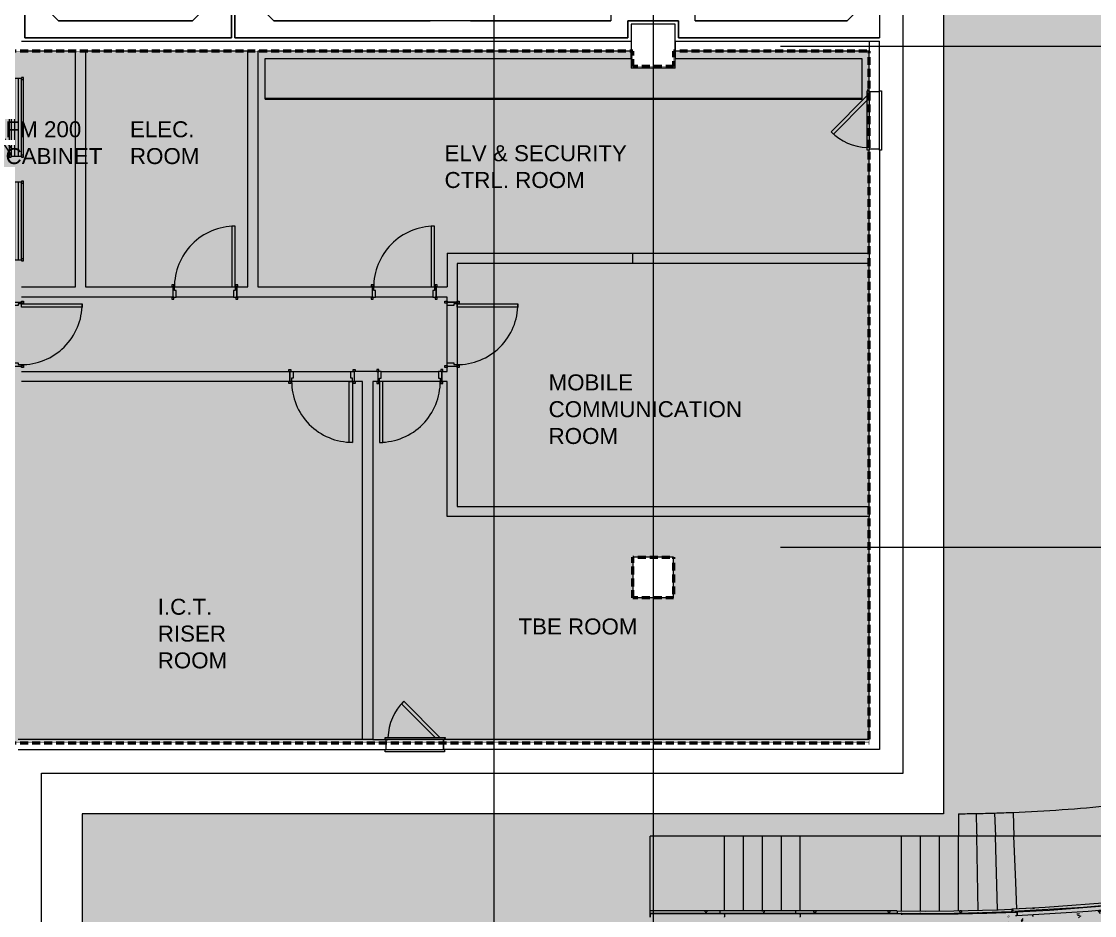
# Model space of a CAD drawing. Header units: millimetres. Extents: x 15878 to 679837, y -72324 to 391440.
# Drawn here: x 193183 to 209066, y 3151 to 16389 of the extents above; entities that cross this region are included whole.
import ezdxf

# ---------------------------------------------------------------- set-up
doc = ezdxf.new("R2010")
doc.units = ezdxf.units.MM
doc.linetypes.add('Demolished', pattern=[4.8, 3.2, -1.6])
doc.linetypes.add('Grid Line__1_200_', pattern=[10.5, 6, -1.5, 1.5, -1.5])
for name, color, linetype, lineweight in [('A-DETL', 90, 'Continuous', 5), ('A-DETL-GENF', 92, 'Continuous', 5), ('A-DOOR', 31, 'Continuous', 5), ('A-DOOR-FRAM', 31, 'Continuous', 5), ('A-FLOR', 192, 'Continuous', 5), ('A-FLOR-HRAL', 11, 'Continuous', 5), ('A-FLOR-PATT', 8, 'Continuous', 5), ('A-GENM', 13, 'Continuous', 5), ('A-WALL', 113, 'Continuous', 5), ('G-ANNO-TEXT', 231, 'Continuous', 5), ('S-COLS', 52, 'Continuous', 5), ('S-GRID', 1, 'Continuous', 5)]:
    doc.layers.add(name, color=color, linetype=linetype, lineweight=lineweight)
doc.styles.add('Swis721 BT_2', font='swiss.ttf', dxfattribs={"height": 236.51772})

# ---------------------------------------------------------------- blocks, each defined once
blk = doc.blocks.new('DLN-Double Door-AP - _AP09_ 1100 x 2100 _WH_-14591878-G_F')
at = {"layer": 'A-DOOR', "color": 21}
for p, q in [((575, 75), (-575, 75)), ((-575, 75), (-575, 25)), ((-575, 25), (-575, -25)), ((-575, 25), (575, 25)), ((575, 25), (575, 75)), ((575, -25), (575, 25)), ((-575, -25), (-575, -75)), ((-575, -25), (575, -25)), ((-575, -75), (575, -75)), ((-550, -75), (-99, -390)), ((-71, -350), (-463, -75)), ((71, -350), (463, -75)), ((550, -75), (99, -390)), ((575, -75), (575, -25)), ((-99, -390), (-71, -350)), ((99, -390), (71, -350))]:
    blk.add_line(p, q, dxfattribs=at)
for centre, start, end in [((-550, -75), 325, 359.9926), ((550, -75), 180.0074, 215)]:
    blk.add_arc(centre, 550, start, end, dxfattribs=at)
at = {"layer": 'A-DOOR-FRAM', "color": 21}
for p, q in [((-560, 105), (-590, 105)), ((-590, 105), (-590, 75)), ((-590, 75), (-575, 75)), ((-560, 75), (-560, 105)), ((560, 105), (-560, 105)), ((560, 105), (560, 75)), ((590, 105), (560, 105)), ((575, 75), (590, 75)), ((590, 75), (590, 105)), ((-575, -75), (-590, -75)), ((-590, -75), (-590, -105)), ((-590, -105), (-560, -105)), ((-560, -105), (-560, -75)), ((-560, -105), (560, -105)), ((560, -75), (560, -105)), ((560, -105), (590, -105)), ((590, -75), (575, -75)), ((590, -105), (590, -75))]:
    blk.add_line(p, q, dxfattribs=at)
blk = doc.blocks.new('DLN-Single Door__X01_ - _M05a_ 900 x 2450 _WH_-16935530-G_F')
at = {"layer": 'A-DOOR', "color": 21}
for p, q in [((-450, 975), (-400, 975)), ((-450, 75), (-450, 975)), ((-400, 975), (-400, 75)), ((-490, 105), (-460, 105)), ((-490, 75), (-490, 105)), ((-475, 75), (-490, 75)), ((-460, 75), (-475, 75)), ((-460, 105), (-460, 75)), ((-400, 75), (-450, 75)), ((460, 75), (460, 105)), ((460, 105), (490, 105)), ((475, 75), (460, 75)), ((490, 75), (475, 75)), ((490, 105), (490, 75)), ((-490, -75), (-475, -75)), ((-490, -105), (-490, -75)), ((-460, -105), (-490, -105)), ((-475, -75), (-460, -75)), ((-460, -75), (-460, -105)), ((460, -105), (460, -75)), ((460, -75), (475, -75)), ((490, -105), (460, -105)), ((475, -75), (490, -75)), ((490, -75), (490, -105))]:
    blk.add_line(p, q, dxfattribs=at)
blk.add_arc((-450, 75), 900, 359.5, 90, dxfattribs=at)
at = {"layer": 'A-DOOR-FRAM', "color": 21}
for p, q in [((-475, 75), (-450, 75)), ((-475, -75), (-475, 75)), ((-450, 75), (-450, 25)), ((-450, 25), (-425, 25)), ((-425, 25), (-425, -75)), ((425, 25), (450, 25)), ((425, -75), (425, 25)), ((450, 75), (475, 75)), ((450, 25), (450, 75)), ((475, 75), (475, -75)), ((-425, -75), (-475, -75)), ((475, -75), (425, -75))]:
    blk.add_line(p, q, dxfattribs=at)
blk = doc.blocks.new('DLN-Single Door__X01_ - _M02_ 900 x 2450 _WH_-V406-G_F')
at = {"layer": 'A-DOOR', "color": 21}
for p, q in [((-460, 105), (-490, 105)), ((-490, 105), (-490, 75)), ((-490, 75), (-475, 75)), ((-475, 75), (-460, 75)), ((-460, 75), (-460, 105)), ((490, 105), (460, 105)), ((460, 105), (460, 75)), ((460, 75), (475, 75)), ((475, 75), (490, 75)), ((490, 75), (490, 105)), ((-475, -75), (-490, -75)), ((-490, -75), (-490, -105)), ((-490, -105), (-460, -105)), ((-460, -75), (-475, -75)), ((-460, -105), (-460, -75)), ((-400, -75), (-450, -75)), ((-450, -75), (-450, -975)), ((-400, -975), (-400, -75)), ((475, -75), (460, -75)), ((460, -75), (460, -105)), ((460, -105), (490, -105)), ((490, -75), (475, -75)), ((490, -105), (490, -75)), ((-450, -975), (-400, -975))]:
    blk.add_line(p, q, dxfattribs=at)
blk.add_arc((-450, -75), 900, 270, 0.5, dxfattribs=at)
at = {"layer": 'A-DOOR-FRAM', "color": 21}
for p, q in [((-425, 75), (-475, 75)), ((-475, 75), (-475, -75)), ((-425, -25), (-425, 75)), ((425, 75), (425, -25)), ((475, 75), (425, 75)), ((475, -75), (475, 75)), ((-475, -75), (-450, -75)), ((-450, -75), (-450, -25)), ((-450, -25), (-425, -25)), ((425, -25), (450, -25)), ((450, -25), (450, -75)), ((450, -75), (475, -75))]:
    blk.add_line(p, q, dxfattribs=at)
blk = doc.blocks.new('Walls 1 - Walls 1-3032194-G_F')
at = {"layer": 'A-WALL', "color": 253}
for p, q in [((82149, 16147), (82149, 21457)), ((83158, 21457), (82149, 21457)), ((82149, 21457), (82149, 16147)), ((83570, 21457), (83223, 21457)), ((91689, 21457), (83635, 21457)), ((91539, 21457), (91689, 21457)), ((91689, 21457), (91689, 16147)), ((91689, 21457), (91689, 16147)), ((82474, 20897), (82724, 21207)), ((91214, 21207), (82724, 21207)), ((91214, 21207), (91464, 20897)), ((82474, 20897), (82474, 16647)), ((82474, 20897), (82474, 16647)), ((82474, 16647), (82474, 20897)), ((82474, 16647), (82474, 20897)), ((91464, 20897), (91464, 16647)), ((82724, 16397), (82474, 16647)), ((88964, 16649), (87714, 16649)), ((87714, 16649), (87714, 16397)), ((88964, 16397), (88964, 16649)), ((91464, 16647), (91214, 16397)), ((82724, 16397), (85039, 16397)), ((82724, 16397), (85039, 16397)), ((87714, 16397), (82724, 16397)), ((87714, 16397), (82724, 16397)), ((85639, 16397), (87714, 16397)), ((85639, 16397), (87714, 16397)), ((88714, 16399), (87964, 16399)), ((87964, 16399), (87964, 16147)), ((87964, 16147), (87964, 16399)), ((87964, 16399), (88714, 16399)), ((88714, 16147), (88714, 16399)), ((88714, 16399), (88714, 16147)), ((88964, 16397), (91214, 16397)), ((88964, 16397), (91214, 16397)), ((91214, 16397), (88964, 16397)), ((91214, 16397), (88964, 16397)), ((87964, 16147), (82149, 16147)), ((82149, 16147), (87964, 16147)), ((91689, 16147), (88714, 16147)), ((88714, 16147), (91689, 16147))]:
    blk.add_line(p, q, dxfattribs=at)
blk = doc.blocks.new('Walls 2 - Walls 2-3045088-G_F')
at = {"layer": 'A-WALL', "color": 253}
for p, q in [((79039, 16147), (79039, 21457)), ((79039, 21457), (79039, 16147)), ((79039, 21457), (82099, 21457)), ((79589, 21457), (79739, 21457)), ((82099, 21457), (82099, 16147)), ((82099, 16147), (82099, 21457)), ((79289, 20897), (79539, 21207)), ((81524, 21207), (79539, 21207)), ((81524, 21207), (81774, 20897)), ((79289, 16647), (79289, 20897)), ((81774, 20897), (81774, 16647)), ((79539, 16397), (79289, 16647)), ((81774, 16647), (81524, 16397)), ((79539, 16397), (81524, 16397)), ((79539, 16397), (81524, 16397)), ((81524, 16397), (79539, 16397)), ((81524, 16397), (79539, 16397)), ((82099, 16147), (79039, 16147)), ((79039, 16147), (82099, 16147))]:
    blk.add_line(p, q, dxfattribs=at)
blk = doc.blocks.new('DLN-Single Door__X01_ - _M02a_ 900 x 2450 _WH_-V407-G_F')
at = {"layer": 'A-DOOR', "color": 21}
for p, q in [((-450, 975), (-400, 975)), ((-450, 75), (-450, 975)), ((-400, 975), (-400, 75)), ((-490, 105), (-460, 105)), ((-490, 75), (-490, 105)), ((-475, 75), (-490, 75)), ((-460, 75), (-475, 75)), ((-460, 105), (-460, 75)), ((-400, 75), (-450, 75)), ((460, 75), (460, 105)), ((460, 105), (490, 105)), ((475, 75), (460, 75)), ((490, 75), (475, 75)), ((490, 105), (490, 75)), ((-490, -75), (-475, -75)), ((-490, -105), (-490, -75)), ((-460, -105), (-490, -105)), ((-475, -75), (-460, -75)), ((-460, -75), (-460, -105)), ((460, -105), (460, -75)), ((460, -75), (475, -75)), ((490, -105), (460, -105)), ((475, -75), (490, -75)), ((490, -75), (490, -105))]:
    blk.add_line(p, q, dxfattribs=at)
blk.add_arc((-450, 75), 900, 359.5, 90, dxfattribs=at)
at = {"layer": 'A-DOOR-FRAM', "color": 21}
for p, q in [((-475, 75), (-450, 75)), ((-475, -75), (-475, 75)), ((-450, 75), (-450, 25)), ((-450, 25), (-425, 25)), ((-425, 25), (-425, -75)), ((425, 25), (450, 25)), ((425, -75), (425, 25)), ((450, 75), (475, 75)), ((450, 25), (450, 75)), ((475, 75), (475, -75)), ((-425, -75), (-475, -75)), ((475, -75), (425, -75))]:
    blk.add_line(p, q, dxfattribs=at)
blk = doc.blocks.new('DLN-Access Panel__AP01_ - _AP10_ 800 x 800 _WH_-V584-G_F')
at = {"layer": 'A-DOOR', "color": 253}
for p, q in [((-440, 105), (440, 105)), ((-440, 75), (-440, 105)), ((440, 75), (-440, 75)), ((440, 105), (440, 75))]:
    blk.add_line(p, q, dxfattribs=at)
at = {"layer": 'A-DOOR', "color": 21}
for p, q in [((-440, -95), (-453, -95)), ((-453, -95), (-453, -100)), ((-453, -100), (-440, -100)), ((-440, -75), (440, -75)), ((-440, -105), (-440, -75)), ((440, -105), (-440, -105)), ((-370, -105), (166, -641)), ((201, -605), (-299, -105)), ((440, -75), (440, -105)), ((166, -641), (201, -605))]:
    blk.add_line(p, q, dxfattribs=at)
blk.add_arc((-400, -75), 800, 315, 357.8232, dxfattribs=at)
at = {"layer": 'A-DOOR-FRAM', "color": 253}
for p, q in [((-425, 75), (-425, -25)), ((425, 75), (425, -25))]:
    blk.add_line(p, q, dxfattribs=at)
at = {"layer": 'A-DOOR-FRAM', "color": 21}
for p, q in [((-425, -25), (-425, -75)), ((425, -25), (425, -75))]:
    blk.add_line(p, q, dxfattribs=at)
blk = doc.blocks.new('DLN-Access Panel__AP01_ - _AP10_ 800 x 800 _WH_-V647-G_F')
at = {"layer": 'A-DOOR', "color": 253}
for p, q in [((-440, 105), (440, 105)), ((-440, 75), (-440, 105)), ((440, 75), (-440, 75)), ((440, 105), (440, 75))]:
    blk.add_line(p, q, dxfattribs=at)
at = {"layer": 'A-DOOR', "color": 21}
for p, q in [((-440, -95), (-453, -95)), ((-453, -95), (-453, -100)), ((-453, -100), (-440, -100)), ((-440, -75), (440, -75)), ((-440, -105), (-440, -75)), ((440, -105), (-440, -105)), ((-370, -105), (166, -641)), ((201, -605), (-299, -105)), ((440, -75), (440, -105)), ((166, -641), (201, -605))]:
    blk.add_line(p, q, dxfattribs=at)
blk.add_arc((-400, -75), 800, 315, 357.8232, dxfattribs=at)
at = {"layer": 'A-DOOR-FRAM', "color": 253}
for p, q in [((-425, 75), (-425, -75)), ((425, 75), (425, -75))]:
    blk.add_line(p, q, dxfattribs=at)
blk = doc.blocks.new('Railings 6 - Railings 6-15750741-G_F')
at = {"layer": 'A-FLOR-HRAL'}
for p, q in [((89324, 3220), (88295, 3220)), ((88295, 3188), (89324, 3188)), ((89390, 3179), (88295, 3179)), ((89108, 3205), (89108, 3221)), ((89133, 3221), (89108, 3221)), ((89108, 3201), (89133, 3201)), ((89108, 3179), (89108, 3189)), ((89133, 3221), (89133, 3205)), ((89133, 3189), (89133, 3179)), ((89975, 3220), (89324, 3220)), ((89324, 3188), (90444, 3188)), ((90510, 3179), (89390, 3179)), ((89960, 3210), (89960, 3221)), ((89985, 3221), (89960, 3221)), ((89960, 3177), (89960, 3189)), ((89967, 3201), (89985, 3201)), ((89985, 3221), (89985, 3201)), ((90444, 3220), (89985, 3220)), ((89985, 3189), (89985, 3177)), ((91949, 3220), (90444, 3220)), ((90444, 3188), (91949, 3188)), ((92011, 3179), (90510, 3179)), ((90721, 3201), (90721, 3221)), ((90746, 3221), (90721, 3221)), ((90721, 3201), (90746, 3201)), ((90721, 3179), (90721, 3189)), ((90746, 3221), (90746, 3201)), ((90746, 3189), (90746, 3179)), ((91821, 3201), (91821, 3221)), ((91846, 3221), (91821, 3221)), ((91821, 3201), (91846, 3201)), ((91821, 3179), (91821, 3189)), ((91846, 3221), (91846, 3201)), ((91846, 3189), (91846, 3179)), ((91949, 3220), (92370, 3216)), ((91950, 3188), (91949, 3188)), ((92010, 3179), (92012, 3179)), ((92878, 3200), (92878, 3220)), ((92903, 3220), (92878, 3220)), ((92878, 3200), (92903, 3200)), ((92879, 3177), (92878, 3190)), ((92903, 3220), (92903, 3200)), ((92903, 3190), (92904, 3174)), ((93449, 3238), (93637, 3245)), ((93639, 3245), (93657, 3246)), ((93859, 3255), (93657, 3246)), ((93983, 3257), (93958, 3256)), ((93959, 3226), (93959, 3229)), ((93960, 3212), (93959, 3226)), ((93984, 3230), (93984, 3227)), ((93984, 3227), (93985, 3214)), ((93705, 3151), (93723, 3152))]:
    blk.add_line(p, q, dxfattribs=at)
at = {"layer": 'A-FLOR-HRAL', "flags": 128}
for points in [[(95194, 3350), (94143, 3269), (93863, 3256)], [(91949, 3220), (91950, 3220), (91951, 3218), (91952, 3216), (91953, 3213), (91954, 3210), (91954, 3206), (91954, 3202), (91953, 3198), (91953, 3194), (91952, 3191), (91951, 3189), (91950, 3188)], [(91949, 3188), (92371, 3184), (92794, 3188), (93216, 3197), (93638, 3213), (93658, 3214)], [(92011, 3179), (92433, 3175), (92855, 3177), (93277, 3186), (93699, 3201), (93720, 3202)], [(92371, 3216), (92793, 3220), (93215, 3229), (93447, 3238)], [(93661, 3214), (94712, 3276), (95197, 3318)], [(95259, 3310), (94206, 3226), (93720, 3202)], [(93723, 3152), (94779, 3217), (95264, 3260)], [(92015, 3174), (92017, 3169), (92017, 3164)]]:
    blk.add_lwpolyline(points, dxfattribs=at)
at = {"layer": 'A-FLOR-HRAL'}
for centre, major_axis, start_param, end_param in [((88295, 3204), (0, 16), 3.927025, 7.068618), ((88295, 3204), (0, 16), 3.926776, 3.927126), ((88295, 3154), (0, 25), 3.927885, 10.210178), ((88295, 3154), (0, 25), 0.785372, 3.928207)]:
    blk.add_ellipse(centre, major_axis=major_axis, ratio=0.000001, start_param=start_param, end_param=end_param, dxfattribs=at)
for points, knots in [([(89323, 3220), (89323, 3220), (89324, 3220), (89326, 3219), (89327, 3216), (89328, 3213), (89328, 3210), (89329, 3204), (89328, 3199), (89328, 3194), (89327, 3191), (89326, 3189), (89325, 3188), (89324, 3188)], [0, 0, 0, 0, 0.083333, 0.166667, 0.25, 0.333333, 0.416667, 0.5, 0.666667, 0.75, 0.833333, 0.916667, 1, 1, 1, 1]), ([(89389, 3179), (89390, 3179), (89391, 3179), (89393, 3178), (89395, 3174), (89396, 3170), (89397, 3164), (89398, 3155), (89398, 3146), (89396, 3139), (89395, 3134), (89393, 3131), (89392, 3130), (89391, 3129)], [0, 0, 0, 0, 0.083333, 0.166667, 0.25, 0.333333, 0.416667, 0.5, 0.666667, 0.75, 0.833333, 0.916667, 1, 1, 1, 1]), ([(90443, 3220), (90444, 3220), (90444, 3220), (90446, 3219), (90447, 3216), (90448, 3213), (90448, 3210), (90449, 3204), (90448, 3199), (90448, 3194), (90447, 3191), (90446, 3189), (90445, 3188), (90444, 3188)], [0, 0, 0, 0, 0.083333, 0.166667, 0.25, 0.333333, 0.416667, 0.5, 0.666667, 0.75, 0.833333, 0.916667, 1, 1, 1, 1]), ([(90509, 3179), (90510, 3179), (90511, 3179), (90513, 3178), (90515, 3174), (90516, 3170), (90517, 3164), (90518, 3155), (90518, 3146), (90516, 3139), (90515, 3134), (90513, 3131), (90512, 3130), (90511, 3129)], [0, 0, 0, 0, 0.083333, 0.166667, 0.25, 0.333333, 0.416667, 0.5, 0.666667, 0.75, 0.833333, 0.916667, 1, 1, 1, 1]), ([(93655, 3220), (93654, 3220), (93654, 3221), (93654, 3223), (93654, 3225), (93653, 3228), (93653, 3230), (93653, 3231)], [-0.6666667, -0.6666667, -0.6666667, -0.6666667, -0.6527778, -0.5833333, -0.5486111, -0.5138889, -0.4444444, -0.4444444, -0.4444444, -0.4444444]), ([(93653, 3231), (93653, 3231), (93653, 3230), (93653, 3228), (93654, 3225), (93654, 3222), (93654, 3221), (93655, 3220)], [-0.5555556, -0.5555556, -0.5555556, -0.5555556, -0.5486111, -0.5138889, -0.4444444, -0.3888889, -0.3333333, -0.3333333, -0.3333333, -0.3333333]), ([(93659, 3214), (93658, 3214), (93657, 3214), (93656, 3215), (93656, 3216), (93656, 3216)], [-1, -1, -1, -1, -0.8611111, -0.7916667, -0.7777778, -0.7777778, -0.7777778, -0.7777778]), ([(93657, 3246), (93657, 3246), (93658, 3246), (93659, 3244), (93660, 3243), (93660, 3241), (93661, 3240), (93661, 3238), (93662, 3236), (93662, 3234), (93662, 3232), (93662, 3229), (93662, 3226), (93662, 3223), (93662, 3221), (93661, 3218), (93660, 3215), (93659, 3214), (93659, 3214)], [-1, -1, -1, -1, -0.861111, -0.791667, -0.756944, -0.722222, -0.6875, -0.652778, -0.583333, -0.548611, -0.513889, -0.444444, -0.388889, -0.333333, -0.277778, -0.222222, -0.111111, 0, 0, 0, 0]), ([(93659, 3214), (93660, 3214), (93660, 3215), (93661, 3218), (93662, 3219), (93662, 3221), (93662, 3222), (93662, 3224), (93662, 3226), (93662, 3227), (93662, 3229), (93662, 3231), (93662, 3234), (93662, 3237), (93661, 3239), (93660, 3241), (93660, 3243), (93660, 3243)], [-1, -1, -1, -1, -0.8611111, -0.7916667, -0.7569444, -0.7222222, -0.6875, -0.6527778, -0.6180556, -0.5833333, -0.5486111, -0.5138889, -0.4444444, -0.3888889, -0.3333333, -0.2777778, -0.2222222, -0.2222222, -0.2222222, -0.2222222]), ([(93720, 3202), (93721, 3202), (93722, 3202), (93724, 3199), (93725, 3197), (93726, 3195), (93726, 3193), (93727, 3191), (93728, 3187), (93728, 3184), (93728, 3181), (93729, 3178), (93729, 3176), (93729, 3173), (93729, 3171), (93729, 3169), (93728, 3167), (93728, 3165), (93728, 3163), (93728, 3161), (93727, 3159), (93726, 3157), (93726, 3155), (93724, 3153), (93724, 3152), (93723, 3152)], [-1, -1, -1, -1, -0.861111, -0.791667, -0.756944, -0.722222, -0.6875, -0.652778, -0.583333, -0.548611, -0.513889, -0.479167, -0.444444, -0.416667, -0.388889, -0.361111, -0.333333, -0.305556, -0.277778, -0.25, -0.222222, -0.166667, -0.111111, -0.055556, 0, 0, 0, 0]), ([(93727, 3192), (93726, 3193), (93726, 3194), (93725, 3196), (93725, 3198), (93723, 3200), (93722, 3202), (93721, 3202), (93720, 3202)], [-0.3332759, -0.3332759, -0.3332759, -0.3332759, -0.3055556, -0.2777778, -0.2222222, -0.1666667, -0.1111111, 0, 0, 0, 0]), ([(93728, 3184), (93728, 3185), (93728, 3186), (93727, 3188), (93727, 3190), (93727, 3192), (93727, 3192)], [-0.4443519, -0.4443519, -0.4443519, -0.4443519, -0.4166667, -0.3888889, -0.3611111, -0.3333333, -0.3333333, -0.3333333, -0.3333333]), ([(93729, 3176), (93729, 3176), (93729, 3177), (93728, 3179), (93728, 3182), (93728, 3183), (93728, 3184)], [-0.5554612, -0.5554612, -0.5554612, -0.5554612, -0.5486111, -0.5138889, -0.4791667, -0.4444444, -0.4444444, -0.4444444, -0.4444444]), ([(93723, 3152), (93724, 3153), (93726, 3154), (93727, 3158), (93727, 3160), (93727, 3160)], [-1, -1, -1, -1, -0.8611111, -0.7916667, -0.7777778, -0.7777778, -0.7777778, -0.7777778]), ([(93727, 3160), (93727, 3160), (93728, 3161), (93728, 3163), (93728, 3165), (93728, 3167), (93728, 3167)], [-0.7776613, -0.7776613, -0.7776613, -0.7776613, -0.7569444, -0.7222222, -0.6875, -0.6666667, -0.6666667, -0.6666667, -0.6666667]), ([(93728, 3167), (93728, 3167), (93728, 3169), (93729, 3171), (93729, 3173), (93729, 3175), (93729, 3176)], [-0.6666429, -0.6666429, -0.6666429, -0.6666429, -0.6527778, -0.6180556, -0.5833333, -0.5555556, -0.5555556, -0.5555556, -0.5555556])]:
    blk.add_open_spline(points, degree=3, knots=knots, dxfattribs=at)
for points in [[(89324, 3188), (89324, 3188), (89323, 3188), (89323, 3188)], [(90444, 3188), (90444, 3188), (90443, 3188), (90443, 3188)], [(91949, 3220), (91949, 3220), (91949, 3220), (91949, 3220)], [(92010, 3179), (92010, 3179), (92011, 3179), (92011, 3179)], [(93655, 3244), (93656, 3245), (93656, 3245), (93657, 3246)], [(93657, 3246), (93656, 3245), (93656, 3245), (93655, 3244)], [(93656, 3216), (93656, 3215), (93657, 3214), (93658, 3214), (93659, 3214)], [(93658, 3245), (93658, 3246), (93657, 3246), (93657, 3246)], [(93718, 3200), (93718, 3200), (93719, 3201), (93719, 3202), (93720, 3202)], [(93720, 3202), (93719, 3202), (93718, 3201), (93718, 3200)], [(93723, 3152), (93722, 3152), (93722, 3152), (93721, 3153)], [(93721, 3153), (93722, 3152), (93722, 3152), (93723, 3152)]]:
    blk.add_open_spline(points, degree=3, dxfattribs=at)
blk = doc.blocks.new('FP_781-G_F')
at = {"layer": 'A-FLOR-PATT'}
for p, q in [((93567, 3031), (93611, 3055)), ((93567, 3031), (93601, 3034)), ((93567, 3031), (93571, 3010)), ((93588, 3129), (93597, 3131)), ((93604, 3144), (93612, 3149)), ((93792, 3072), (93815, 3108)), ((93792, 3072), (93817, 3081)), ((93792, 3072), (93802, 3046)), ((93948, 3164), (93964, 3136)), ((94050, 2994), (94054, 3048)), ((93605, 2909), (93647, 2934)), ((93605, 2909), (93616, 2883)), ((93605, 2909), (93643, 2908)), ((93862, 2925), (93863, 2927)), ((93862, 2925), (93880, 2895)), ((93862, 2925), (93863, 2925)), ((93863, 2927), (93886, 2965)), ((93864, 2926), (93891, 2931)), ((94050, 2994), (94070, 3007)), ((94050, 2994), (94074, 2959)), ((93321, 2817), (93381, 2829)), ((93321, 2817), (93333, 2790)), ((93321, 2817), (93373, 2806)), ((93680, 2758), (93722, 2784)), ((93680, 2758), (93699, 2727)), ((93680, 2758), (93722, 2754)), ((93970, 2751), (93993, 2791)), ((93970, 2751), (94004, 2753)), ((93970, 2751), (93995, 2715)), ((94191, 2795), (94194, 2850)), ((94191, 2795), (94215, 2805)), ((94191, 2795), (94221, 2755)), ((93041, 2618), (93049, 2605)), ((93053, 2629), (93098, 2614)), ((93062, 2637), (93106, 2637)), ((93402, 2662), (93462, 2675)), ((93402, 2662), (93422, 2630)), ((93402, 2662), (93458, 2648)), ((93794, 2579), (93835, 2606)), ((93794, 2579), (93820, 2542)), ((93794, 2579), (93841, 2572)), ((94117, 2548), (94138, 2589)), ((94117, 2548), (94148, 2506)), ((94117, 2548), (94154, 2547)), ((94369, 2568), (94370, 2584)), ((94369, 2568), (94376, 2570)), ((94369, 2568), (94385, 2550)), ((93154, 2450), (93230, 2450)), ((93154, 2450), (93181, 2412)), ((93154, 2450), (93227, 2423)), ((93522, 2479), (93581, 2492)), ((93522, 2479), (93549, 2441)), ((93522, 2479), (93582, 2462)), ((93946, 2372), (93986, 2399)), ((93317, 2235), (93392, 2235)), ((93317, 2235), (93343, 2203)), ((93317, 2235), (93395, 2204)), ((93680, 2268), (93737, 2282)), ((93680, 2268), (93714, 2225)), ((93680, 2268), (93744, 2247)), ((93946, 2372), (93979, 2330)), ((93946, 2372), (93997, 2361)), ((94301, 2317), (94321, 2358)), ((94301, 2317), (94340, 2270)), ((94301, 2317), (94343, 2313)), ((94137, 2136), (94170, 2161)), ((94137, 2136), (94176, 2089)), ((94137, 2136), (94192, 2123)), ((94524, 2057), (94543, 2100)), ((93876, 2028), (93932, 2043)), ((93876, 2028), (93917, 1980)), ((93876, 2028), (93944, 2004)), ((94524, 2057), (94570, 2005)), ((94524, 2057), (94570, 2051)), ((94129, 1765), (94165, 1776)), ((94365, 1873), (94402, 1902)), ((94365, 1873), (94412, 1820)), ((94365, 1873), (94424, 1856)), ((94631, 1581), (94667, 1611)), ((94631, 1581), (94685, 1523)), ((94631, 1581), (94695, 1561))]:
    blk.add_line(p, q, dxfattribs=at)
blk = doc.blocks.new('FP_783-G_F')
at = {"layer": 'A-FLOR-PATT'}
for p, q in [((94612, 3176), (94653, 3184)), ((94918, 3230), (94957, 3183)), ((94921, 3230), (94988, 3206)), ((95267, 3263), (95278, 3248)), ((95312, 3268), (95314, 3267)), ((94618, 3163), (94673, 3141)), ((94634, 3130), (94648, 3115)), ((95384, 3092), (95436, 3111)), ((95384, 3092), (95404, 3060)), ((95384, 3092), (95433, 3083)), ((94860, 2880), (94907, 2901)), ((94860, 2880), (94904, 2829)), ((94860, 2880), (94923, 2859)), ((95117, 2989), (95166, 3008)), ((95117, 2989), (95148, 2947)), ((95117, 2989), (95173, 2974)), ((95466, 2936), (95474, 2942)), ((95466, 2936), (95471, 2923)), ((95466, 2936), (95473, 2936)), ((95263, 2785), (95300, 2814)), ((95263, 2785), (95285, 2751)), ((95263, 2785), (95304, 2782)), ((95072, 2627), (95107, 2657)), ((95072, 2627), (95106, 2584)), ((95072, 2627), (95119, 2619)), ((95356, 2620), (95381, 2658)), ((95356, 2620), (95380, 2629)), ((95356, 2620), (95367, 2594)), ((95230, 2415), (95252, 2454)), ((95230, 2415), (95261, 2418)), ((95230, 2415), (95253, 2379)), ((95115, 2202), (95135, 2242)), ((95115, 2202), (95150, 2157)), ((95115, 2202), (95154, 2200))]:
    blk.add_line(p, q, dxfattribs=at)

msp = doc.modelspace()

# ---------------------------------------------------------------- hatches: boundary and pattern name
at = {"layer": 'A-DETL-GENF'}
h = msp.add_hatch(dxfattribs=at)
h.set_pattern_fill('FP_3633', color=8, style=0, pattern_type=2)
h.set_pattern_definition([(45, (114192.5, 0), (6e-14, 898.0256), [635, -635]), (45, (114024.15, 168.4), (6e-14, 898.0256), [635, -635]), (45, (113855.8, 336.75), (6e-14, 898.0256), [635, -635]), (135, (113855.8, 449), (-898.0256, 6e-14), [635, -635]), (135, (114024.15, 617.4), (-898.0256, 6e-14), [635, -635]), (135, (114192.5, 785.8), (-898.0256, 6e-14), [635, -635])])
h.paths.add_polyline_path([(170890.5, -16015.2), (171567.7, -16013), (172244.8, -16003.5), (173080.3, -15983.7), (174321.5, -15939.7), (174750.7, -15922), (175977.1, -15857.8), (176523.4, -15826), (177632.8, -15749.7), (178023.6, -15719.6), (178637.6, -15664.9), (179288.5, -15598.4), (179863.3, -15533), (180944.2, -15392.9), (181207.3, -15356.9), (181877.8, -15257.8), (182599.8, -15142.1), (183152.4, -15046.1), (183755.8, -14930.5), (184357.1, -14804.4), (184956.1, -14668), (185911.2, -14429.1), (186374.3, -14306.2), (186931.2, -14151.1), (187583.9, -13958.3), (188249.3, -13751.4), (189222.5, -13429.9), (189571.5, -13311.1), (190228.1, -13077.9), (190878.2, -12834.9), (191345.2, -12653.3), (191898.7, -12428.1), (192533.9, -12156.9), (193286.4, -11825.2), (194401.7, -11314.3), (194948.8, -11058), (195845.2, -10622.2), (196402.8, -10343.8), (197500.9, -9772.5), (197855.2, -9585), (198584.5, -9191.3), (199310.3, -8791.4), (200144.7, -8322.4), (200872.8, -7906.1), (202056.3, -7211.5), (202460.5, -6963.3), (202861.5, -6709.8), (204123.5, -5894.6), (204988.5, -5330.5), (206318.8, -4447.5), (206629, -4226.1), (206933.9, -3997.6), (207434.9, -3598.3), (207941.5, -3186.3), (209090.6, -2225.7), (209340.5, -2014.2), (210031.5, -1418.1), (210200.5, -1264), (210362.3, -1102.4), (210516.7, -933.7), (210663.3, -758.2), (210801.8, -576.2), (210931.9, -388.2), (211053.4, -194.4), (211166.1, 4.6), (211358.4, 374.1), (211541.4, 748.2), (211715, 1126.8), (211879.1, 1509.6), (212033.6, 1896.4), (212178.4, 2286.9), (212381.5, 2897.1), (212438.5, 3078.2), (212483.7, 4757.5), (212386.2, 5262.9), (212284.1, 5889), (212228.2, 6280.1), (212147.4, 7011), (212115.3, 7385), (212102.9, 7594.9), (212098.2, 7886.4), (212106.2, 8177.8), (212131.1, 8506.9), (212177.1, 8880.9), (212393.8, 10376.9), (212509.4, 11124.8), (212634.2, 11900), (212700.3, 12246.8), (212788.5, 12620.8), (212891, 12994.8), (213213.7, 14116.7), (213438, 14864.7), (213643.7, 15526.3), (213795.9, 15986.6), (213925.8, 16360.6), (214060.3, 16734.6), (214616.9, 18230.6), (214902.3, 18978.5), (215299.3, 19979.2), (215501.9, 20474.5), (215976.9, 21596.4), (216302.7, 22344.4), (216810.5, 23466.4), (217159.9, 24214.3), (217523.9, 24962.3), (217782.8, 25475), (218099.8, 26084.3), (218298.1, 26458.3), (218705, 27206.2), (219124.7, 27954.2), (219438.5, 28493.8), (219570.5, 28718), (220019.3, 29450.1), (220494.1, 30198.1), (220737.4, 30572.1), (221238.8, 31320.1), (221508.1, 31713), (222025.2, 32442), (222366.7, 32911.7), (222864.2, 33564), (223163.8, 33941.1), (223577.7, 34442.1), (223991.6, 34924.1), (224441.6, 35433.9), (225773.4, 36929.9), (226108, 37303.8), (226497.1, 37729.2), (226900.3, 38154.3), (228262.7, 39547.8), (228615, 39921.7), (228960.1, 40295.7), (229041.9, 40388.7), (229259.8, 40669.7), (229372.5, 40831.6), (229506.5, 41043.7), (229562.8, 41137.7), (229710, 41417.7), (229893.4, 41791.7), (230066.7, 42165.7), (230231.4, 42542), (230399.3, 42951.4), (230614.3, 43524), (230706, 43781.5), (230780, 44035.6), (230810.6, 44162.1), (230850.8, 44409.6), (230867, 44552.8), (230876.3, 44783.6), (230874.3, 44947.5), (230857.6, 45157.5), (230832.4, 45340), (230775, 45640.8), (230705.7, 45939.1), (230610.5, 46279.5), (230486.3, 46653.5), (230428.2, 46814.4), (230312.9, 47098.1), (230174.2, 47401.5), (229980.3, 47775.4), (229901.1, 47918.8), (229742.6, 48180.9), (229372.5, 49189.1), (229205.3, 49661.9), (228954.5, 50408.7), (228715.6, 51159.4), (228610.7, 51515.3), (228511.5, 51889.3), (228422.6, 52263.3), (227843, 54881.2), (227691.3, 55629.1), (227675, 55714.3), (227609.9, 56116.2), (227556.7, 56519.7), (227453.5, 57499.1), (227403.7, 57873.1), (227345.4, 58247.1), (227265.9, 58681), (227191.1, 58995), (227152.8, 59133.1), (227073.6, 59369), (226994.8, 59571.6), (226889, 59804.6), (226793.5, 59991.9), (226677.2, 60193.9), (226570.1, 60358.1), (226453.4, 60515.6), (226327.4, 60665.8), (226132, 60865), (226049.5, 60942.2), (225898.6, 61067.3), (225654.9, 61238.9), (225566.7, 61296.5), (225387.7, 61401.4), (225203.8, 61497.6), (224946.5, 61612.9), (224819.4, 61664.4), (224627.7, 61731.8), (223991.6, 61927.7), (223829.7, 61986.9), (223577.7, 62088.1), (223464.5, 62136.2), (223163.8, 62281.2), (223005.2, 62363.6), (222749.8, 62510.5), (222335.9, 62765.3), (221976.4, 62997.9), (221103.7, 63595.1), (220617.8, 63914), (220125.5, 64223.1), (219874, 64370.2), (219616.4, 64506.5), (219353.3, 64631.7), (219024.6, 64769), (218469.6, 64978.8), (218144, 65095.2), (217667.3, 65252.5), (217186.8, 65397.9), (216890.5, 65300.3), (216500.8, 65165.3), (216020.3, 64978.8), (215713.2, 64850.2), (215359, 64689.8), (214988.7, 64508.3), (214624.1, 64315.6), (214265.5, 64111.8), (213913.3, 63897.2), (213567.9, 63671.9), (213229.5, 63436.1), (212898.4, 63190.2), (212575.1, 62934.2), (212259.7, 62668.5), (211952.5, 62393.3), (211653.9, 62108.8), (211364.1, 61815.3), (211083.5, 61513.1), (210746.2, 61122.2), (210550.5, 60883.7), (210250.8, 60491), (210056.9, 60223), (209825.5, 59881.6), (209604.6, 59533.3), (209394.5, 59178.5), (209195.3, 58817.3), (209007.2, 58450.3), (208830.4, 58077.7), (208665.1, 57699.9), (208511.4, 57317.1), (208369.5, 56929.9), (208239.4, 56538.5), (208121.4, 56143.4), (208015.5, 55744.8), (207921.8, 55343.1), (207840.5, 54938.8), (207771.5, 54532.2), (207715, 54123.7), (207671, 53713.6), (207639.5, 53302.4), (207620.6, 52890.4), (207614.3, 52478), (207614.3, 49396.7), (208231.8, 49396.7), (208231.8, 30557.5), (206831.8, 30557.5), (206831.8, 4657.5), (194081.8, 4657.5), (194081.8, -8642.5), (181019.3, -8642.5), (181019.3, -8372.7), (172324.6, -8206.3), (166381.2, -9193.4), (166043.1, -9271.6), (165813.7, -9332.6), (165534.4, -9418.5), (165215.3, -9532.1), (164986.6, -9622.1), (164719.1, -9739.5), (164387.4, -9903.9), (164198.4, -10004.8), (163946.1, -10152.3), (163699.7, -10309.4), (163115.7, -10716.4), (162731.8, -10967.7), (162317.9, -11219.8), (161903.9, -11453.9), (161675.8, -11577.3), (161301.1, -11766.2), (160921.1, -11944.3), (160536.2, -12111.4), (160146.6, -12267.3), (159680.4, -12436.3), (159354.8, -12545.3), (158953.3, -12667.2), (158412.3, -12810.3), (158140.5, -12875.9), (157729.9, -12962.7), (157317.1, -13037.7), (156902.2, -13100.7), (156485.7, -13151.8), (156067.9, -13190.9), (155649.1, -13218), (155852.5, -13362.2), (156168.9, -13558.2), (156278.2, -13621.3), (156499.6, -13735.6), (156726.2, -13839.6), (156957.3, -13932.8), (157984.4, -14306.2), (158314.6, -14422.9), (158998.1, -14654.1), (159684.7, -14875.9), (160374.2, -15088.5), (160673.2, -15173.3), (161076.1, -15270.5), (161278.6, -15314.3), (161584.3, -15370.5), (161891.6, -15416.9), (162751.6, -15529.3), (163612.5, -15634.5), (164474.2, -15732.3), (165768.5, -15862.8), (166200.9, -15895.4), (166633.7, -15920.7), (167067, -15938.6), (168115.6, -15969.7), (169164.4, -15993.6), (170213.3, -16010.4)], flags=0)
at = {"layer": 'A-DETL-GENF', "transparency": 33554585}
h = msp.add_hatch(color=21, dxfattribs=at)
h.paths.add_polyline_path([(180944.2, -1992.5), (181019.3, -1992.5), (181019.3, -467.5), (184631.8, -467.5), (184631.8, 5707.5), (205731.8, 5707.5), (205731.8, 15947.5), (202831.8, 15947.5), (202831.8, 15724.2), (202231.8, 15724.2), (202231.8, 15947.5), (193031.8, 15947.5), (193031.8, 30457.5), (190881.8, 30457.5), (190878.2, 29767.5), (189681.8, 29767.5), (189681.8, 27367.5), (190881.8, 27367.5), (190878.2, 12097.5), (189681.8, 12097.5), (189681.8, 9697.5), (190881.8, 9697.5), (190878.2, 7857.5), (179319.3, 7857.5), (179319.3, 5557.5), (163646.8, 5557.5), (163646.8, 257.5), (172806.8, 257.5), (172806.8, -1342.5), (177606.8, -1342.5), (177606.8, -892.5), (179106.8, -892.5), (179106.8, -1992.5)], flags=0)
h.paths.add_polyline_path([(202831.8, 7857.5), (202231.8, 7857.5), (202231.8, 8457.5), (202831.8, 8457.5)], flags=0)
at = {"layer": 'A-FLOR-PATT'}
for points in [[(209357.1, 4326.3), (209311.6, 4781.1), (208828.2, 4737.5), (208343.9, 4703.4), (207859.3, 4675.7), (207873.7, 4326.3), (209090.6, 4326.3)], [(207289.8, 4326.3), (207322.3, 4326.3), (207315.8, 4662.2), (207050.3, 4657.5), (207050.3, 4326.3), (207233.5, 4326.3)], [(207434.9, 4326.3), (207597.9, 4326.3), (207587.5, 4668.9), (207315.8, 4657.5), (207322.3, 4326.3), (207362.8, 4326.3)], [(207597.9, 4326.3), (207873.7, 4326.3), (207859.1, 4678.7), (207587.5, 4668.9), (207596.2, 4381.9)]]:
    msp.add_hatch(color=256, dxfattribs=at).paths.add_polyline_path(points, flags=0)

# ---------------------------------------------------------------- linework, layer by layer
at = {"layer": 'A-DETL', "linetype": 'Demolished', "lineweight": 50}
for p, q in [((202231.8, 15947.5), (193031.8, 15947.5)), ((202231.8, 15724.2), (202231.8, 15947.5)), ((205731.8, 15947.5), (202831.8, 15947.5)), ((202831.8, 15947.5), (202831.8, 15724.2)), ((205731.8, 5707.5), (205731.8, 15947.5)), ((202831.8, 15724.2), (202231.8, 15724.2)), ((202231.8, 7857.5), (202231.8, 8457.5)), ((202231.8, 8457.5), (202831.8, 8457.5)), ((202831.8, 8457.5), (202831.8, 7857.5)), ((202831.8, 7857.5), (202231.8, 7857.5)), ((184631.8, 5707.5), (205731.8, 5707.5))]:
    msp.add_line(p, q, dxfattribs=at)
at = {"layer": 'A-FLOR'}
for p, q in [((193981.8, 15947.5), (193181.8, 15947.5)), ((196531.8, 15947.5), (194131.8, 15947.5)), ((202206.8, 15947.5), (196681.8, 15947.5)), ((202206.8, 15839.5), (202206.8, 15947.5)), ((202856.8, 15947.5), (202856.8, 15839.5)), ((205731.8, 15347.5), (205731.8, 15947.5)), ((205731.8, 12957.5), (205731.8, 14482.5)), ((199481.8, 12957.5), (205731.8, 12957.5)), ((205731.8, 12807.5), (199631.8, 12807.5)), ((199631.8, 12807.5), (199631.8, 12247.5)), ((205731.8, 9207.5), (205731.8, 12807.5)), ((194131.8, 12457.5), (195406.8, 12457.5)), ((195436.8, 12457.5), (196356.8, 12457.5)), ((196386.8, 12457.5), (196531.8, 12457.5)), ((196681.8, 12457.5), (198356.8, 12457.5)), ((198396.8, 12457.5), (199296.8, 12457.5)), ((199336.8, 12457.5), (199481.8, 12457.5)), ((195406.8, 12307.5), (193181.8, 12307.5)), ((196321.8, 12307.5), (195471.8, 12307.5)), ((197500.9, 12307.5), (196386.8, 12307.5)), ((198356.8, 12307.5), (197502.8, 12307.5)), ((199271.8, 12307.5), (198421.8, 12307.5)), ((199481.8, 12307.5), (199336.8, 12307.5)), ((199481.8, 12247.5), (199481.8, 12307.5)), ((199481.8, 11297.5), (199481.8, 12217.5)), ((199631.8, 12207.5), (199631.8, 11307.5)), ((193181.8, 11207.5), (197141.8, 11207.5)), ((197206.8, 11207.5), (198056.8, 11207.5)), ((198506.8, 11207.5), (199356.8, 11207.5)), ((199421.8, 11207.5), (199481.8, 11207.5)), ((199481.8, 11207.5), (199481.8, 11267.5)), ((199631.8, 11267.5), (199631.8, 9207.5)), ((197141.8, 11057.5), (193181.8, 11057.5)), ((198091.8, 11057.5), (197181.8, 11057.5)), ((198231.8, 11057.5), (198121.8, 11057.5)), ((198441.8, 11057.5), (198381.8, 11057.5)), ((199381.8, 11057.5), (198471.8, 11057.5)), ((199481.8, 11057.5), (199421.8, 11057.5)), ((205731.8, 5757.5), (205731.8, 9057.5)), ((198381.8, 5757.5), (198606.8, 5757.5)), ((206769.9, 4326.3), (202487.4, 4326.3)), ((202487.4, 3218.7), (202487.4, 4326.3)), ((203590.3, 3218.3), (203590.3, 4326.3)), ((203870.3, 3217.8), (203870.3, 4326.3)), ((204150.3, 3218.4), (204150.3, 4326.3)), ((204430.3, 3218.4), (204430.3, 4326.3)), ((204710.3, 3218.4), (204710.3, 4326.3)), ((206210.3, 3216.6), (206210.3, 4326.3)), ((206490.3, 3213.1), (206490.3, 4326.3)), ((207050.1, 4326.3), (206770.3, 4326.3)), ((206770.3, 3213.5), (206770.3, 4326.3)), ((207322.3, 4326.3), (207050.3, 4326.3)), ((207050.3, 3214.3), (207050.3, 4325.9)), ((207873.7, 4326.3), (207322.3, 4326.3)), ((207343.8, 3219), (207322.3, 4326.3)), ((207631, 3234.2), (207597.9, 4326.3)), ((209914.8, 4326.3), (207873.7, 4326.3)), ((207901.8, 3645.1), (207873.7, 4326.3)), ((207918.2, 3246.2), (207901.8, 3645)), ((202487.4, 3179.1), (202487.4, 3188.8)), ((203590.3, 3179.1), (203590.3, 3189)), ((203870.3, 3178.6), (203870.3, 3189.5)), ((204150.3, 3177.4), (204150.3, 3188.9)), ((204430.3, 3179.1), (204430.3, 3188.9)), ((204710.3, 3179.1), (204710.3, 3188.9)), ((206210.3, 3178.5), (206210.3, 3191.4)), ((206490.3, 3173.1), (206490.3, 3191)), ((206770.3, 3169.2), (206770.3, 3188.7)), ((207050.3, 3176.3), (207050.3, 3190.2)), ((207344.5, 3180.9), (207344.1, 3202.5)), ((207632.4, 3188.6), (207631.8, 3207.1)), ((207920.1, 3201.6), (207919.4, 3218))]:
    msp.add_line(p, q, dxfattribs=at)
at = {"layer": 'A-FLOR', "lineweight": 13}
for p, q in [((207050.3, 4658.4), (207050.3, 4393.1)), ((207315.8, 4662.2), (207320.9, 4397.9)), ((207315.8, 4662.2), (207320.9, 4397.9)), ((207587.5, 4668.9), (207597.9, 4326.3)), ((207859.3, 4675.7), (207873.7, 4326.3)), ((207859.3, 4675.7), (207873.7, 4326.3)), ((207050.3, 4388.6), (207050.3, 4326.3)), ((207321, 4393.1), (207322.3, 4326.3)), ((207321, 4393.1), (207322.3, 4326.3))]:
    msp.add_line(p, q, dxfattribs=at)
for start, end in [(272.36165, 275.70851), (270.50222, 271.11225), (271.11225, 271.73695), (271.73695, 272.36165)]:
    msp.add_arc((206831.8, 29588.3), 24930.8, start, end, dxfattribs=at)
at = {"layer": 'A-GENM', "color": 21}
for p, q in [((196789.8, 15249.5), (196789.8, 15839.5)), ((196789.8, 15839.5), (202206.8, 15839.5)), ((202856.8, 15839.5), (205623.8, 15839.5)), ((205623.8, 15839.5), (205623.8, 15249.5)), ((196789.8, 15239.5), (196789.8, 15249.5)), ((205623.8, 15249.5), (196789.8, 15249.5)), ((205623.8, 15249.5), (205623.8, 15239.5)), ((196789.8, 15239.5), (205623.8, 15239.5))]:
    msp.add_line(p, q, dxfattribs=at)
at = {"layer": 'A-WALL', "lineweight": 18}
for p, q in [((206231.8, 5257.5), (206231.8, 31607.5)), ((206831.8, 31007.5), (206831.8, 4657.5)), ((193481.8, 5257.5), (206231.8, 5257.5)), ((193481.8, -8042.5), (193481.8, 5257.5)), ((206831.8, 4657.5), (194081.8, 4657.5)), ((194081.8, 4657.5), (194081.8, -8642.5))]:
    msp.add_line(p, q, dxfattribs=at)
at = {"layer": 'A-WALL', "color": 253}
for p, q in [((193181.8, 16097.5), (202206.8, 16097.5)), ((202206.8, 16097.5), (202206.8, 15947.5)), ((202856.8, 16097.5), (205881.8, 16097.5)), ((202856.8, 16097.5), (202856.8, 15947.5)), ((205731.8, 16097.5), (205731.8, 15947.5)), ((205881.8, 15362.5), (205881.8, 16097.5)), ((205881.8, 14497.5), (205731.8, 14497.5)), ((205881.8, 14482.5), (205881.8, 5607.5)), ((199431.8, 5757.5), (199431.8, 5607.5)), ((193131.8, 5607.5), (198566.8, 5607.5)), ((205881.8, 5607.5), (199446.8, 5607.5))]:
    msp.add_line(p, q, dxfattribs=at)
at = {"layer": 'A-WALL', "color": 21}
for p, q in [((193981.8, 12457.5), (193981.8, 15947.5)), ((194131.8, 15947.5), (194131.8, 12457.5)), ((196531.8, 12457.5), (196531.8, 15947.5)), ((196681.8, 15947.5), (196681.8, 12457.5)), ((205731.8, 15947.5), (202856.8, 15947.5)), ((199481.8, 12957.5), (199481.8, 12457.5)), ((202231.8, 12807.5), (202231.8, 12957.5)), ((205731.8, 12957.5), (205731.8, 12807.5)), ((193181.8, 12457.5), (193981.8, 12457.5)), ((195406.8, 12457.5), (195421.8, 12457.5)), ((195421.8, 12457.5), (195421.8, 12307.5)), ((196386.8, 12457.5), (196371.8, 12457.5)), ((196371.8, 12457.5), (196371.8, 12307.5)), ((198371.8, 12457.5), (198356.8, 12457.5)), ((198371.8, 12457.5), (198371.8, 12307.5)), ((199336.8, 12457.5), (199321.8, 12457.5)), ((199321.8, 12457.5), (199321.8, 12307.5)), ((195406.8, 12307.5), (195421.8, 12307.5)), ((196371.8, 12307.5), (196386.8, 12307.5)), ((198356.8, 12307.5), (198371.8, 12307.5)), ((199336.8, 12307.5), (199321.8, 12307.5)), ((199481.8, 12247.5), (199481.8, 12232.5)), ((199631.8, 12232.5), (199481.8, 12232.5)), ((199631.8, 12247.5), (199631.8, 12232.5)), ((199631.8, 11282.5), (199481.8, 11282.5)), ((199481.8, 11267.5), (199481.8, 11282.5)), ((199631.8, 11267.5), (199631.8, 11282.5)), ((197141.8, 11207.5), (197156.8, 11207.5)), ((197156.8, 11207.5), (197156.8, 11057.5)), ((198456.8, 11207.5), (198106.8, 11207.5)), ((198106.8, 11207.5), (198106.8, 11057.5)), ((198456.8, 11207.5), (198456.8, 11057.5)), ((199421.8, 11207.5), (199406.8, 11207.5)), ((199406.8, 11207.5), (199406.8, 11057.5)), ((197156.8, 11057.5), (197141.8, 11057.5)), ((198106.8, 11057.5), (198121.8, 11057.5)), ((198231.8, 5757.5), (198231.8, 11057.5)), ((198381.8, 11057.5), (198381.8, 5757.5)), ((198441.8, 11057.5), (198456.8, 11057.5)), ((199406.8, 11057.5), (199421.8, 11057.5)), ((199481.8, 9057.5), (199481.8, 11057.5)), ((205731.8, 9057.5), (199481.8, 9057.5)), ((199631.8, 9207.5), (205731.8, 9207.5)), ((205731.8, 9207.5), (205731.8, 9057.5)), ((198381.8, 5757.5), (193131.8, 5757.5)), ((205731.8, 5757.5), (199446.8, 5757.5))]:
    msp.add_line(p, q, dxfattribs=at)
at = {"layer": 'S-COLS', "color": 9, "lineweight": 20}
for p, q in [((202856.8, 16349.2), (202206.8, 16349.2)), ((202206.8, 16349.2), (202206.8, 15947.5)), ((202856.8, 15947.5), (202856.8, 16349.2))]:
    msp.add_line(p, q, dxfattribs=at)
at = {"layer": 'S-COLS', "color": 241, "lineweight": 20}
for p, q in [((202206.8, 15947.5), (202206.8, 15699.2)), ((202856.8, 15699.2), (202856.8, 15947.5)), ((202829.8, 15699.2), (202206.8, 15699.2)), ((202856.8, 15699.2), (202831.8, 15699.2)), ((202831.8, 8457.5), (202231.8, 8457.5)), ((202231.8, 8457.5), (202231.8, 7857.5)), ((202831.8, 7857.5), (202831.8, 8457.5)), ((202831.8, 7857.5), (202231.8, 7857.5))]:
    msp.add_line(p, q, dxfattribs=at)
at = {"layer": 'S-GRID', "color": 254, "linetype": 'Grid Line__1_200_'}
for p, q in [((200181.8, -17971.6), (200181.8, 51177.7)), ((202531.8, 51177.7), (202531.8, -17971.6)), ((204418.6, 16024.2), (216918.6, 16024.2)), ((204418.6, 8607.5), (216918.6, 8607.5))]:
    msp.add_line(p, q, dxfattribs=at)

# ---------------------------------------------------------------- block references
at = {"layer": 'A-DOOR', "color": 253}
for name, p, rotation in [('DLN-Double Door-AP - _AP09_ 1100 x 2100 _WH_-14591878-G_F', (193106.8, 14970), 270), ('DLN-Access Panel__AP01_ - _AP10_ 800 x 800 _WH_-V647-G_F', (205806.8, 14922.5), 270), ('DLN-Double Door-AP - _AP09_ 1100 x 2100 _WH_-14591878-G_F', (193106.8, 13435), 270), ('DLN-Access Panel__AP01_ - _AP10_ 800 x 800 _WH_-V584-G_F', (199006.8, 5682.5), 180)]:
    msp.add_blockref(name, p, dxfattribs=dict(at, rotation=rotation))
at = {"layer": 'A-DOOR', "color": 21}
for name, p, rotation in [('DLN-Single Door__X01_ - _M02_ 900 x 2450 _WH_-V406-G_F', (195896.8, 12382.5), 180), ('DLN-Single Door__X01_ - _M02_ 900 x 2450 _WH_-V406-G_F', (198846.8, 12382.5), 180), ('DLN-Single Door__X01_ - _M05a_ 900 x 2450 _WH_-16935530-G_F', (193106.8, 11757.5), 270), ('DLN-Single Door__X01_ - _M02a_ 900 x 2450 _WH_-V407-G_F', (199556.8, 11757.5), 270), ('DLN-Single Door__X01_ - _M02a_ 900 x 2450 _WH_-V407-G_F', (197631.8, 11132.5), 180)]:
    msp.add_blockref(name, p, dxfattribs=dict(at, rotation=rotation))
msp.add_blockref('DLN-Single Door__X01_ - _M02_ 900 x 2450 _WH_-V406-G_F', (198931.8, 11132.5), dxfattribs=at)
at = {"layer": 'A-FLOR'}
for name in ['FP_783-G_F', 'FP_781-G_F']:
    msp.add_blockref(name, (114192.5, 0), dxfattribs=at)
at = {"layer": 'A-FLOR-HRAL'}
msp.add_blockref('Railings 6 - Railings 6-15750741-G_F', (114192.5, 0), dxfattribs=at)
at = {"layer": 'A-WALL', "color": 253}
for name in ['Walls 2 - Walls 2-3045088-G_F', 'Walls 1 - Walls 1-3032194-G_F']:
    msp.add_blockref(name, (114192.5, 0), dxfattribs=at)

# ---------------------------------------------------------------- texts
at = {"layer": 'G-ANNO-TEXT', "color": 7, "attachment_point": 1, "line_spacing_factor": 1.00667, "style": 'Swis721 BT_2'}
for s, insert, char_height, width in [('FM 200\\PCABINET', (192948.4, 14911), 236.52, 1659), ('ELEC.\\PROOM', (194788.7, 14911), 236.52, 1203), ('ELV & SECURITY\\PCTRL. ROOM\\P', (199445.3, 14556.8), 236.518, 3090), ('MOBILE\\PCOMMUNICATION\\PROOM', (200985.2, 11163.6), 236.518, 3360), ('I.C.T.\\PRISER\\PROOM', (195200.2, 7841.3), 236.52, 1203), ('TBE ROOM', (200538.4, 7549.7), 236.52, 2049)]:
    msp.add_mtext(s, dxfattribs=dict(at, insert=insert, char_height=char_height, width=width))

doc.saveas('drawing.dxf')
